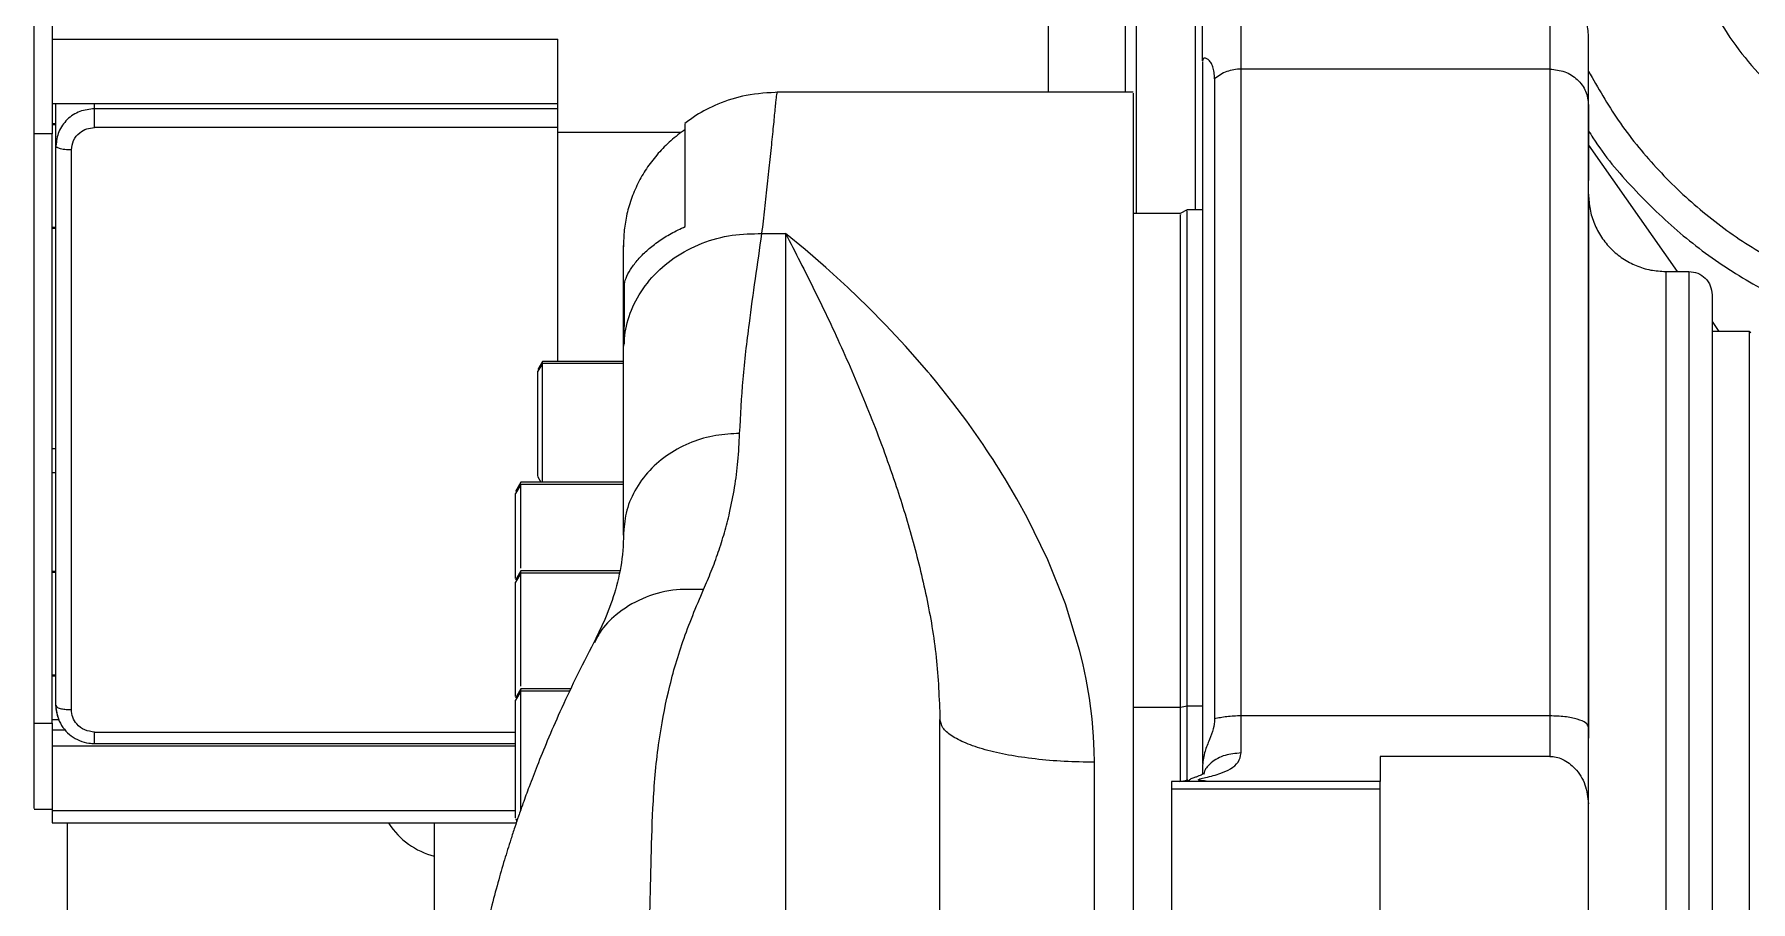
# Model space of a CAD drawing. Header units: millimetres. Extents: x 169 to 14583, y -399 to 10804.
# Drawn here: x 6867 to 7089.3, y 6507.2 to 6619.5 of the extents above; entities that cross this region are included whole.
import ezdxf

# ---------------------------------------------------------------- set-up
doc = ezdxf.new("R2010")
doc.units = ezdxf.units.MM
doc.header["$LTSCALE"] = 35

msp = doc.modelspace()

# ---------------------------------------------------------------- linework, layer by layer
at = {"color": 7, "linetype": 'Continuous', "lineweight": 18}
for p, q in [((7023.279, 6615.002), (7023.279, 6638.07)), ((7018.279, 6616.067), (7018.279, 6633.405)), ((7063.279, 6624.158), (7063.279, 6615.002)), ((6869.279, 6618.869), (6934.779, 6618.869)), ((6869.279, 6618.869), (6869.279, 6615.432)), ((7068.279, 6610.337), (7068.279, 6619.494)), ((7018.279, 6615.98), (7018.279, 6525.1)), ((7063.279, 6615.002), (7023.279, 6615.002)), ((7009.279, 6611.998), (6963.212, 6611.998)), ((6934.779, 6610.484), (6869.279, 6610.484)), ((6869.779, 6605.042), (6869.779, 6610.484)), ((6874.779, 6609.872), (6874.779, 6610.484)), ((6934.779, 6609.872), (6874.779, 6609.872)), ((6869.779, 6607.912), (6869.279, 6607.912)), ((6869.779, 6607.783), (6869.279, 6607.783)), ((6934.779, 6607.422), (6874.779, 6607.422)), ((6934.779, 6577.154), (6934.779, 6606.775)), ((6950.748, 6606.775), (6934.779, 6606.775)), ((6869.279, 6606.626), (6866.979, 6606.626)), ((6866.979, 6530.318), (6866.979, 6606.626)), ((6869.279, 6530.318), (6869.279, 6606.626)), ((6869.779, 6532.598), (6869.779, 6605.042)), ((7068.279, 6605.165), (7079.74, 6588.797)), ((6871.779, 6532.08), (6871.779, 6604.525)), ((7015.413, 6596.297), (7009.279, 6596.297)), ((7016.279, 6596.797), (7015.407, 6596.294)), ((7018.279, 6596.797), (7016.279, 6596.797)), ((6869.279, 6594.542), (6869.779, 6594.542)), ((6869.279, 6594.412), (6869.779, 6594.412)), ((6961.219, 6593.707), (6964.279, 6593.707)), ((6943.279, 6592.041), (6943.279, 6592.008)), ((6943.286, 6592.007), (6943.293, 6592.153)), ((7078.279, 6588.797), (7081.279, 6588.797)), ((7084.279, 6582.315), (7085.166, 6581.047)), ((6943.392, 6580.792), (6943.383, 6579.391)), ((7089.079, 6581.047), (7084.279, 6581.047)), ((7089.279, 6580.847), (7089.079, 6581.047)), ((6932.779, 6577.154), (6932.179, 6576.116)), ((6932.779, 6576.904), (6932.179, 6575.899)), ((6943.279, 6577.154), (6932.779, 6577.154)), ((6932.779, 6576.904), (6932.779, 6577.053)), ((6943.279, 6576.904), (6932.779, 6576.904)), ((6869.279, 6565.866), (6869.779, 6565.866)), ((6869.279, 6562.76), (6869.779, 6562.76)), ((6929.979, 6561.511), (6929.279, 6560.3)), ((6929.979, 6561.23), (6929.279, 6560.057)), ((6943.279, 6561.51), (6929.979, 6561.51)), ((6943.279, 6561.23), (6929.979, 6561.23)), ((6932.179, 6562.216), (6932.587, 6561.51)), ((6943.351, 6555.841), (6943.351, 6555.267)), ((6869.779, 6549.957), (6869.279, 6549.957)), ((6869.779, 6549.827), (6869.279, 6549.827)), ((6929.979, 6550.034), (6929.279, 6548.824)), ((6929.979, 6549.754), (6929.279, 6548.581)), ((6942.754, 6550.034), (6929.979, 6550.034)), ((6942.694, 6549.754), (6929.979, 6549.754)), ((6869.279, 6536.587), (6869.779, 6536.587)), ((6869.279, 6536.457), (6869.779, 6536.457)), ((6929.279, 6533.795), (6929.279, 6535.074)), ((6929.979, 6534.758), (6929.279, 6533.547)), ((6929.979, 6534.477), (6929.279, 6533.305)), ((6936.445, 6534.758), (6929.979, 6534.758)), ((6936.313, 6534.477), (6929.979, 6534.477)), ((6870.036, 6531.172), (6869.779, 6532.598)), ((7009.279, 6532.405), (7015.413, 6532.405)), ((7015.413, 6532.405), (7016.279, 6532.596)), ((7015.413, 6522.838), (7015.413, 6532.405)), ((7016.279, 6522.985), (7016.279, 6532.596)), ((7016.279, 6532.596), (7018.279, 6532.596)), ((7063.279, 6531.273), (7023.279, 6531.273)), ((6866.979, 6530.318), (6869.279, 6530.318)), ((6869.279, 6530.798), (6870.153, 6530.798)), ((6869.279, 6529.485), (6870.932, 6529.485)), ((6874.779, 6529.182), (6929.279, 6529.182)), ((6869.279, 6527.415), (6929.279, 6527.415)), ((7063.279, 6526.029), (7041.279, 6526.029)), ((6869.279, 6522.852), (6869.279, 6519.03)), ((7016.362, 6522.975), (7016.635, 6522.891)), ((7018.914, 6522.802), (7018.725, 6522.842)), ((7014.279, 6521.797), (7014.279, 6483.797)), ((7041.279, 6521.797), (7014.279, 6521.797)), ((7041.279, 6489.797), (7041.279, 6521.797)), ((6866.979, 6519.221), (6869.279, 6519.221)), ((6869.279, 6519.03), (6929.279, 6519.03)), ((6929.279, 6517.996), (6929.477, 6517.652)), ((7068.279, 6503.797), (7068.279, 6519.902)), ((6869.279, 6517.439), (6929.366, 6517.439)), ((6871.279, 6460.792), (6871.279, 6517.439)), ((6918.779, 6517.439), (6918.779, 6493.667)), ((6929.46, 6517.602), (6929.279, 6517.287))]:
    msp.add_line(p, q, dxfattribs=at)
at = {"color": 7, "linetype": 'Continuous', "lineweight": 18, "flags": 128}
for points in [[(7004.279, 6525.275), (7004.258, 6526.733), (7004.17, 6528.615), (7003.975, 6530.907), (7003.628, 6533.576), (7003.201, 6536.026), (7002.76, 6538.092), (7002.346, 6539.789), (7000.517, 6545.76), (6998.23, 6551.49), (6995.561, 6556.974), (6994.244, 6559.376), (6992.72, 6561.97), (6992.348, 6562.577), (6991.965, 6563.193), (6991.57, 6563.816), (6991.165, 6564.448), (6990.747, 6565.087), (6990.318, 6565.733), (6989.878, 6566.387), (6987.75, 6569.405), (6985.951, 6571.802), (6984.515, 6573.628), (6983.69, 6574.645), (6983.089, 6575.374), (6982.714, 6575.823), (6982.612, 6575.944), (6982.583, 6575.978), (6982.573, 6575.99), (6982.57, 6575.994), (6982.568, 6575.995), (6982.568, 6575.996), (6982.568, 6575.996), (6982.568, 6575.996), (6982.568, 6575.996), (6982.568, 6575.996), (6982.568, 6575.996), (6982.568, 6575.996), (6979.831, 6579.125), (6977.28, 6581.862), (6974.936, 6584.243), (6972.365, 6586.719), (6969.512, 6589.315), (6966.813, 6591.637), (6964.279, 6593.707)], [(6874.779, 6527.703), (6906.654, 6527.703), (6929.279, 6527.703)], [(7041.279, 6522.797), (7026.159, 6522.797), (7014.279, 6522.797)]]:
    msp.add_lwpolyline(points, dxfattribs=at)
at = {"color": 7, "linetype": 'Continuous', "lineweight": 18}
for centre, radius, start, end in [((7015.279, 6525.797), 3, 269.96614, 291.08033), ((6921.279, 6522.797), 10, 213.03639, 255.52249)]:
    msp.add_arc(centre, radius, start, end, dxfattribs=at)
for points, knots in [([(7192.451, 6601.074), (7193.933, 6603.804), (7196.901, 6609.271), (7200.145, 6618.037), (7202.45, 6627.08), (7203.699, 6636.335), (7203.903, 6645.669), (7203.054, 6654.967), (7201.159, 6664.11), (7198.246, 6672.981), (7194.354, 6681.468), (7189.526, 6689.459), (7183.829, 6696.857), (7177.336, 6703.567), (7170.125, 6709.498), (7162.293, 6714.581), (7153.938, 6718.749), (7145.165, 6721.945), (7136.088, 6724.134), (7126.823, 6725.287), (7117.486, 6725.384), (7108.199, 6724.43), (7099.077, 6722.437), (7090.239, 6719.423), (7081.797, 6715.435), (7073.858, 6710.522), (7066.525, 6704.741), (7059.89, 6698.173), (7054.036, 6690.899), (7049.042, 6683.009), (7044.973, 6674.607), (7041.851, 6665.801), (7039.841, 6656.699), (7038.874, 6649.942), (7038.905, 6646.256), (7038.909, 6645.683)], [0, 0, 0, 0, 0.0310418, 0.0621669, 0.0932094, 0.1242498, 0.1553761, 0.1864188, 0.2174591, 0.2485854, 0.2796281, 0.3106685, 0.3417948, 0.3728375, 0.4038779, 0.4350042, 0.4660469, 0.4970873, 0.5282136, 0.5592563, 0.5902967, 0.621423, 0.6524657, 0.683506, 0.7146323, 0.745675, 0.7767154, 0.8078417, 0.8388844, 0.8699248, 0.9010511, 0.9320938, 0.9631342, 0.9942605, 1, 1, 1, 1]), ([(7157.988, 6590.371), (7160.211, 6592.058), (7164.667, 6595.437), (7170.436, 6601.553), (7175.413, 6608.308), (7179.446, 6615.674), (7182.489, 6623.497), (7184.487, 6631.651), (7185.398, 6639.997), (7185.215, 6648.391), (7183.941, 6656.689), (7181.589, 6664.748), (7178.208, 6672.432), (7173.855, 6679.611), (7168.598, 6686.157), (7162.534, 6691.962), (7155.765, 6696.929), (7148.403, 6700.965), (7140.579, 6704.007), (7132.424, 6706.006), (7124.078, 6706.917), (7115.686, 6706.733), (7107.385, 6705.462), (7099.335, 6703.097), (7091.615, 6699.767), (7086.916, 6696.736), (7084.57, 6695.223)], [0, 0, 0, 0, 0.0416163, 0.0833819, 0.125, 0.1666139, 0.2083815, 0.25, 0.2916139, 0.3333815, 0.3749999, 0.4166139, 0.4583815, 0.4999999, 0.5416138, 0.5833814, 0.6249999, 0.6666138, 0.7083814, 0.7499999, 0.7916138, 0.8333814, 0.8749999, 0.9166132, 0.958379, 1, 1, 1, 1]), ([(7155.693, 6593.648), (7157.778, 6595.229), (7161.955, 6598.397), (7167.364, 6604.131), (7172.029, 6610.464), (7175.81, 6617.369), (7178.663, 6624.703), (7180.537, 6632.348), (7181.391, 6640.172), (7181.219, 6648.041), (7180.025, 6655.82), (7177.82, 6663.376), (7174.65, 6670.58), (7170.569, 6677.31), (7165.641, 6683.447), (7159.955, 6688.89), (7153.609, 6693.546), (7146.708, 6697.329), (7139.372, 6700.182), (7131.728, 6702.055), (7123.903, 6702.91), (7116.035, 6702.737), (7108.253, 6701.546), (7100.707, 6699.328), (7093.469, 6696.207), (7089.063, 6693.365), (7086.864, 6691.946)], [0, 0, 0, 0, 0.0416162, 0.083382, 0.125, 0.1666137, 0.2083816, 0.25, 0.2916137, 0.3333816, 0.3749999, 0.4166137, 0.4583816, 0.4999999, 0.5416137, 0.5833815, 0.6249999, 0.6666137, 0.7083815, 0.7499999, 0.7916136, 0.8333815, 0.8749999, 0.916613, 0.9583788, 1, 1, 1, 1]), ([(7017.342, 6636.005), (7017.342, 6635.052), (7017.342, 6633.147), (7017.342, 6628.67), (7017.342, 6623.05), (7017.342, 6616.245), (7017.342, 6608.253), (7017.342, 6601.721), (7017.342, 6597.591), (7017.342, 6596.797)], [0, 0, 0, 0, 0.1603112, 0.3206225, 0.4809337, 0.6412449, 0.8015562, 0.9618674, 1, 1, 1, 1]), ([(6866.979, 6606.626), (6866.979, 6607.584), (6866.979, 6609.509), (6866.979, 6612.478), (6866.979, 6615.365), (6866.979, 6618.056), (6866.979, 6620.46), (6866.979, 6622.466), (6866.979, 6624.075), (6866.979, 6624.691), (6866.979, 6624.997)], [0, 0, 0, 0, 0.1243718, 0.2499961, 0.3756026, 0.4999958, 0.624365, 0.7499603, 0.8755723, 1, 1, 1, 1]), ([(6869.279, 6625.147), (6869.279, 6624.824), (6869.279, 6624.179), (6869.279, 6622.602), (6869.279, 6620.824), (6869.279, 6619.521), (6869.279, 6618.869)], [0, 0, 0, 0, 0.2799179, 0.5598359, 0.7799179, 1, 1, 1, 1]), ([(7083.086, 6625.323), (7083.864, 6623.772), (7085.423, 6620.665), (7088.477, 6616.418), (7091.983, 6612.549), (7095.951, 6609.16), (7100.304, 6606.283), (7104.991, 6603.983), (7109.917, 6602.221), (7113.335, 6601.582), (7115.04, 6601.263)], [0, 0, 0, 0, 0.1247404, 0.2499986, 0.3752386, 0.4999989, 0.6247346, 0.7499755, 0.875221, 1, 1, 1, 1]), ([(6998.279, 6624.049), (6998.279, 6623.583), (6998.279, 6622.633), (6998.279, 6620.605), (6998.279, 6618.208), (6998.279, 6615.508), (6998.279, 6613.391), (6998.279, 6612.204), (6998.279, 6611.998)], [0, 0, 0, 0, 0.1856989, 0.3791092, 0.5725196, 0.7659299, 0.9593403, 1, 1, 1, 1]), ([(7008.279, 6624.049), (7008.279, 6623.874), (7008.279, 6620.9), (7008.279, 6616.873), (7008.279, 6612.731), (7008.279, 6611.998)], [0, 0, 0, 0, 0.0489721, 0.8316385, 1, 1, 1, 1]), ([(7009.684, 6624.018), (7009.684, 6621.982), (7009.684, 6617.448), (7009.684, 6609.46), (7009.684, 6602.249), (7009.684, 6597.631), (7009.684, 6596.297)], [0, 0, 0, 0, 0.253032, 0.5634373, 0.8738425, 1, 1, 1, 1]), ([(7068.279, 6619.494), (7068.203, 6620.146), (7068.074, 6621.268), (7067.307, 6622.482), (7066.728, 6623.076), (7066.435, 6623.316), (7066.356, 6623.377), (7066.334, 6623.394), (7066.328, 6623.398), (7066.328, 6623.399)], [0, 0, 0, 0, 0.4327289, 0.7442252, 0.9335106, 0.9821309, 0.9949092, 0.9994476, 1, 1, 1, 1]), ([(6934.779, 6606.775), (6934.779, 6607.8), (6934.779, 6609.864), (6934.779, 6613.038), (6934.779, 6616.129), (6934.779, 6617.96), (6934.779, 6618.869)], [0, 0, 0, 0, 0.2481719, 0.4998146, 0.7516103, 1, 1, 1, 1]), ([(7019.847, 6613.729), (7019.836, 6614.018), (7019.814, 6614.589), (7019.635, 6615.3), (7019.366, 6615.87), (7019.017, 6616.267), (7018.655, 6616.435), (7018.349, 6616.368), (7018.302, 6616.166), (7018.279, 6616.067)], [0, 0, 0, 0, 0.1493504, 0.2960425, 0.4404509, 0.5829488, 0.7316508, 0.8691926, 1, 1, 1, 1]), ([(6869.279, 6615.432), (6869.279, 6613.976), (6869.279, 6611.064), (6869.279, 6608.105), (6869.279, 6606.626)], [0, 0, 0, 0, 0.5001274, 1, 1, 1, 1]), ([(7068.279, 6614.73), (7069.506, 6612.578), (7072.03, 6608.152), (7076.929, 6602.154), (7082.599, 6596.703), (7088.949, 6592.049), (7095.849, 6588.265), (7103.185, 6585.412), (7110.83, 6583.539), (7118.654, 6582.685), (7126.522, 6582.857), (7134.304, 6584.048), (7141.85, 6586.266), (7149.088, 6589.388), (7153.494, 6592.23), (7155.693, 6593.648)], [0, 0, 0, 0, 0.0730749, 0.1502206, 0.2276519, 0.3048061, 0.3819518, 0.4593831, 0.5365373, 0.6136829, 0.6911143, 0.7682685, 0.8454131, 0.9228406, 1, 1, 1, 1]), ([(6963.487, 6611.993), (6962.039, 6611.924), (6959.304, 6611.792), (6955.667, 6610.604), (6953.032, 6609.295), (6951.712, 6608.312), (6951.248, 6607.967)], [0, 0, 0, 0, 0.3305065, 0.6240179, 0.8678274, 1, 1, 1, 1]), ([(6961.219, 6593.707), (6961.347, 6594.789), (6961.618, 6597.085), (6961.976, 6600.308), (6962.313, 6603.477), (6962.609, 6606.406), (6962.855, 6608.939), (6963.032, 6610.74), (6963.151, 6611.823), (6963.192, 6611.916), (6963.212, 6611.962)], [0, 0, 0, 0, 0.0934593, 0.1984628, 0.3150487, 0.4432388, 0.5830368, 0.734428, 0.8705476, 1, 1, 1, 1]), ([(7009.279, 6611.867), (7009.279, 6611.891), (7009.279, 6611.963), (7009.279, 6610.945), (7009.279, 6608.887), (7009.279, 6605.767), (7009.279, 6601.668), (7009.279, 6596.609), (7009.279, 6590.631), (7009.279, 6583.802), (7009.279, 6576.174), (7009.279, 6567.813), (7009.279, 6558.781), (7009.279, 6549.174), (7009.279, 6539.072), (7009.279, 6528.561), (7009.279, 6517.721), (7009.279, 6506.66), (7009.279, 6495.479), (7009.279, 6484.265), (7009.279, 6473.118), (7009.279, 6462.109), (7009.279, 6455.009), (7009.279, 6451.463)], [0, 0, 0, 0, 0.02495035, 0.07364562, 0.12245528, 0.17126023, 0.21996026, 0.26865552, 0.31746519, 0.36627014, 0.41497016, 0.46366543, 0.51247509, 0.56128005, 0.60998007, 0.65867534, 0.707485, 0.75628995, 0.80498998, 0.85368539, 0.90249241, 0.95129856, 1, 1, 1, 1]), ([(7068.279, 6529.804), (7068.279, 6530.433), (7068.279, 6531.913), (7068.279, 6534.449), (7068.279, 6537.623), (7068.279, 6541.202), (7068.279, 6545.719), (7068.279, 6550.626), (7068.279, 6555.259), (7068.279, 6559.04), (7068.279, 6562.387), (7068.279, 6566.115), (7068.279, 6569.999), (7068.279, 6573.613), (7068.279, 6576.473), (7068.279, 6578.543), (7068.279, 6580.308), (7068.279, 6582.217), (7068.279, 6584.568), (7068.279, 6587.165), (7068.279, 6590.368), (7068.279, 6593.737), (7068.279, 6596.794), (7068.279, 6599.209), (7068.279, 6601.287), (7068.279, 6603.524), (7068.279, 6605.759), (7068.279, 6607.734), (7068.279, 6609.23), (7068.279, 6610.015), (7068.279, 6610.337)], [0, 0, 0, 0, 0.0173432, 0.0408392, 0.0704878, 0.1062882, 0.1422521, 0.2002503, 0.2499984, 0.281364, 0.3162091, 0.3545341, 0.4003647, 0.4435854, 0.4767976, 0.5, 0.517343, 0.540839, 0.5704876, 0.6062881, 0.6422521, 0.7002502, 0.7499984, 0.781364, 0.8162091, 0.8545341, 0.9003649, 0.9435856, 0.9767978, 1, 1, 1, 1]), ([(7068.279, 6610.313), (7068.279, 6610.056), (7068.279, 6608.887), (7068.279, 6606.919), (7068.279, 6604.428), (7068.279, 6602.172), (7068.279, 6601.099), (7068.279, 6600.565)], [0, 0, 0, 0, 0.0619963, 0.2823047, 0.4995271, 0.7509796, 1, 1, 1, 1]), ([(6871.779, 6604.525), (6871.837, 6604.949), (6871.953, 6605.798), (6872.751, 6606.754), (6873.742, 6607.317), (6874.433, 6607.387), (6874.779, 6607.422)], [0, 0, 0, 0, 0.2796532, 0.5592116, 0.779632, 1, 1, 1, 1]), ([(6951.279, 6607.194), (6950.637, 6606.713), (6949.35, 6605.749), (6947.73, 6604.091), (6946.349, 6602.314), (6945.197, 6600.381), (6944.296, 6598.318), (6943.679, 6596.191), (6943.333, 6594.025), (6943.297, 6592.732), (6943.279, 6592.041)], [0, 0, 0, 0, 0.1044659, 0.2097162, 0.317615, 0.4298944, 0.5567773, 0.6929226, 0.8359036, 1, 1, 1, 1]), ([(6951.279, 6594.618), (6951.279, 6596.351), (6951.279, 6599.815), (6951.279, 6603.623), (6951.279, 6606.305), (6951.279, 6607.807), (6951.279, 6607.889), (6951.279, 6607.924)], [0, 0, 0, 0, 0.2135769, 0.4266607, 0.6375337, 0.8462625, 1, 1, 1, 1]), ([(7068.279, 6607.035), (7068.468, 6606.718), (7070.087, 6604.008), (7074.016, 6599.473), (7080.008, 6593.622), (7086.797, 6588.668), (7094.153, 6584.629), (7101.979, 6581.587), (7110.133, 6579.589), (7118.479, 6578.677), (7126.872, 6578.861), (7135.172, 6580.132), (7143.222, 6582.497), (7150.942, 6585.827), (7155.642, 6588.858), (7157.988, 6590.371)], [0, 0, 0, 0, 0.0109016, 0.0932221, 0.1758466, 0.2581761, 0.3404966, 0.4231211, 0.5054506, 0.5877711, 0.6703957, 0.7527252, 0.8350446, 0.9176654, 1, 1, 1, 1]), ([(6871.779, 6604.525), (6871.485, 6604.534), (6870.898, 6604.554), (6870.241, 6604.693), (6869.849, 6604.863), (6869.802, 6604.983), (6869.779, 6605.042)], [0, 0, 0, 0, 0.279619, 0.5592379, 0.779619, 1, 1, 1, 1]), ([(7068.279, 6598.797), (7068.279, 6598.688), (7068.279, 6598.471), (7068.279, 6596.733), (7068.279, 6593.988), (7068.279, 6590.152), (7068.279, 6585.29), (7068.279, 6579.458), (7068.279, 6572.718), (7068.279, 6565.006), (7068.279, 6556.374), (7068.279, 6546.863), (7068.279, 6537.946), (7068.279, 6532.043), (7068.279, 6529.706)], [0, 0, 0, 0, 0.0845349, 0.1690718, 0.2536075, 0.3381425, 0.4226779, 0.507215, 0.5917498, 0.6762848, 0.7648432, 0.8534009, 0.9419575, 1, 1, 1, 1]), ([(7015.413, 6532.405), (7015.413, 6535.933), (7015.413, 6542.989), (7015.413, 6552.809), (7015.413, 6561.91), (7015.413, 6570.133), (7015.413, 6577.385), (7015.413, 6583.574), (7015.413, 6588.616), (7015.413, 6592.472), (7015.413, 6595.006), (7015.413, 6596.26), (7015.413, 6596.166), (7015.413, 6596.134)], [0, 0, 0, 0, 0.09523809, 0.19047619, 0.28571428, 0.38095237, 0.47619047, 0.57142856, 0.66666666, 0.76190475, 0.85714284, 0.95238094, 1, 1, 1, 1]), ([(7016.279, 6532.596), (7016.279, 6536.141), (7016.279, 6543.232), (7016.279, 6553.099), (7016.279, 6562.244), (7016.279, 6570.506), (7016.279, 6577.793), (7016.279, 6584.012), (7016.279, 6589.079), (7016.279, 6592.954), (7016.279, 6595.5), (7016.279, 6596.759), (7016.279, 6596.665), (7016.279, 6596.633)], [0, 0, 0, 0, 0.0952381, 0.1904762, 0.2857143, 0.3809524, 0.4761905, 0.5714286, 0.6666667, 0.7619047, 0.8571428, 0.9523809, 1, 1, 1, 1]), ([(6943.279, 6586.428), (6943.295, 6586.669), (6943.326, 6587.135), (6943.672, 6588.148), (6944.303, 6589.276), (6945.217, 6590.449), (6946.393, 6591.609), (6947.794, 6592.701), (6949.404, 6593.728), (6950.657, 6594.323), (6951.279, 6594.618)], [0, 0, 0, 0, 0.1605388, 0.3110046, 0.4487237, 0.5764185, 0.6892464, 0.7978981, 0.8997165, 1, 1, 1, 1]), ([(6943.279, 6578.501), (6943.352, 6579.588), (6943.505, 6581.831), (6944.771, 6585.093), (6946.858, 6588.123), (6949.794, 6590.699), (6953.363, 6592.559), (6957.268, 6593.643), (6959.931, 6593.686), (6961.219, 6593.707)], [0, 0, 0, 0, 0.13095144, 0.27045786, 0.4157617, 0.56329417, 0.71595511, 0.86260524, 1, 1, 1, 1]), ([(6958.332, 6567.824), (6958.455, 6570.159), (6958.702, 6574.828), (6959.723, 6583.396), (6960.652, 6589.797), (6961.219, 6593.707)], [0, 0, 0, 0, 0.2802861, 0.5603669, 1, 1, 1, 1]), ([(6964.279, 6593.707), (6965.539, 6591.275), (6968.057, 6586.416), (6971.756, 6578.562), (6975.283, 6570.295), (6978.295, 6562.171), (6980.742, 6554.302), (6982.574, 6546.791), (6983.952, 6539.037), (6984.171, 6533.531), (6984.279, 6530.821)], [0, 0, 0, 0, 0.1436553, 0.2870211, 0.429763, 0.5714489, 0.6816394, 0.7903357, 0.8968294, 1, 1, 1, 1]), ([(6943.279, 6586.428), (6943.279, 6586.454), (6943.279, 6586.689), (6943.279, 6587.709), (6943.279, 6589.485), (6943.279, 6591.188), (6943.279, 6592.041)], [0, 0, 0, 0, 0.0413739, 0.3630542, 0.6812512, 1, 1, 1, 1]), ([(6943.391, 6587.181), (6943.385, 6586.559), (6943.367, 6584.553), (6943.353, 6581.769), (6943.344, 6579.848)], [0, 0, 0, 0, 0.3098564, 1, 1, 1, 1]), ([(7078.279, 6588.797), (7078.279, 6588.681), (7078.279, 6588.448), (7078.279, 6586.572), (7078.279, 6583.604), (7078.279, 6579.471), (7078.279, 6574.254), (7078.279, 6568.01), (7078.279, 6560.822), (7078.279, 6552.778), (7078.279, 6543.979), (7078.279, 6534.537), (7078.279, 6524.57), (7078.279, 6514.204), (7078.279, 6503.568), (7078.279, 6492.797), (7078.279, 6482.026), (7078.279, 6471.39), (7078.279, 6461.024), (7078.279, 6451.057), (7078.279, 6441.616), (7078.279, 6432.813), (7078.279, 6424.786), (7078.279, 6417.646), (7078.279, 6413.719), (7078.279, 6411.803)], [0, 0, 0, 0, 0.0435669, 0.0871337, 0.1307006, 0.1742674, 0.2178343, 0.2614011, 0.304968, 0.3485348, 0.3921017, 0.4356685, 0.4792354, 0.5228022, 0.5663691, 0.6099359, 0.6535028, 0.6970696, 0.7406365, 0.7842033, 0.8277702, 0.871337, 0.9149039, 0.9584707, 1, 1, 1, 1]), ([(7081.279, 6588.797), (7081.279, 6588.708), (7081.279, 6588.53), (7081.279, 6587.093), (7081.279, 6584.814), (7081.279, 6581.631), (7081.279, 6577.598), (7081.279, 6572.746), (7081.279, 6567.125), (7081.279, 6560.788), (7081.279, 6553.797), (7081.279, 6546.218), (7081.279, 6538.124), (7081.279, 6529.594), (7081.279, 6520.709), (7081.279, 6511.556), (7081.279, 6502.222), (7081.279, 6492.797), (7081.279, 6483.372), (7081.279, 6474.038), (7081.279, 6464.885), (7081.279, 6456), (7081.279, 6447.47), (7081.279, 6439.376), (7081.279, 6431.799), (7081.279, 6424.799), (7081.279, 6418.493), (7081.279, 6413.639), (7081.279, 6411.215), (7081.279, 6410.366)], [0, 0, 0, 0, 0.0376806, 0.0753612, 0.1130418, 0.1507224, 0.188403, 0.2260836, 0.2637642, 0.3014448, 0.3391255, 0.3768061, 0.4144867, 0.4521673, 0.4898479, 0.5275285, 0.5652091, 0.6028897, 0.6405703, 0.6782509, 0.7159315, 0.7536121, 0.7912927, 0.8289733, 0.8666539, 0.9043345, 0.9420152, 0.9796958, 1, 1, 1, 1]), ([(6943.279, 6578.501), (6943.279, 6580.208), (6943.279, 6583.226), (6943.279, 6585.458), (6943.279, 6586.428)], [0, 0, 0, 0, 0.5655839, 1, 1, 1, 1]), ([(7084.279, 6585.797), (7084.279, 6585.683), (7084.279, 6585.456), (7084.279, 6583.636), (7084.279, 6580.766), (7084.279, 6576.762), (7084.279, 6571.703), (7084.279, 6565.658), (7084.279, 6558.697), (7084.279, 6550.901), (7084.279, 6542.377), (7084.279, 6533.233), (7084.279, 6523.577), (7084.279, 6513.533), (7084.279, 6503.232), (7084.279, 6492.797), (7084.279, 6482.362), (7084.279, 6472.061), (7084.279, 6462.017), (7084.279, 6452.361), (7084.279, 6443.216), (7084.279, 6434.696), (7084.279, 6426.889), (7084.279, 6419.966), (7084.279, 6414.669), (7084.279, 6412.111), (7084.279, 6411.183)], [0, 0, 0, 0, 0.0424381, 0.0848541, 0.1272763, 0.1697223, 0.2121452, 0.2545615, 0.2969985, 0.3394355, 0.3818518, 0.4242746, 0.4667208, 0.5091436, 0.5515599, 0.593997, 0.636434, 0.6788503, 0.7212731, 0.7637193, 0.8061421, 0.8485584, 0.8909955, 0.9334324, 0.9758487, 1, 1, 1, 1]), ([(7089.079, 6581.047), (7089.079, 6580.94), (7089.079, 6580.726), (7089.079, 6579.002), (7089.079, 6576.273), (7089.079, 6572.474), (7089.079, 6567.678), (7089.079, 6561.939), (7089.079, 6555.33), (7089.079, 6547.936), (7089.079, 6539.848), (7089.079, 6531.168), (7089.079, 6522.005), (7089.079, 6512.476), (7089.079, 6502.699), (7089.079, 6492.797), (7089.079, 6482.895), (7089.079, 6473.118), (7089.079, 6463.589), (7089.079, 6454.426), (7089.079, 6445.747), (7089.079, 6437.658), (7089.079, 6430.267), (7089.079, 6423.645), (7089.079, 6417.955), (7089.079, 6413.93), (7089.079, 6412.193), (7089.079, 6411.674)], [0, 0, 0, 0, 0.0409401, 0.0818802, 0.1228203, 0.1637604, 0.2047005, 0.2456406, 0.2865807, 0.3275208, 0.3684609, 0.409401, 0.4503411, 0.4912812, 0.5322213, 0.5731614, 0.6141015, 0.6550416, 0.6959817, 0.7369218, 0.7778619, 0.818802, 0.8597421, 0.9006822, 0.9416223, 0.9825624, 1, 1, 1, 1]), ([(6943.279, 6554.676), (6943.279, 6555.454), (6943.279, 6557.072), (6943.279, 6559.521), (6943.279, 6562.109), (6943.279, 6564.817), (6943.279, 6567.972), (6943.279, 6571.417), (6943.279, 6575.032), (6943.279, 6577.379), (6943.279, 6578.501)], [0, 0, 0, 0, 0.09572681, 0.19880043, 0.30536014, 0.42139667, 0.5418434, 0.7069861, 0.85978411, 1, 1, 1, 1]), ([(6932.179, 6562.307), (6932.179, 6562.291), (6932.179, 6562.196), (6932.179, 6563.054), (6932.179, 6564.84), (6932.179, 6567.356), (6932.179, 6570.137), (6932.179, 6572.76), (6932.179, 6574.895), (6932.179, 6575.564), (6932.179, 6575.899)], [0, 0, 0, 0, 0.0282261, 0.1670098, 0.3058438, 0.4446736, 0.5835076, 0.7223374, 0.8611712, 1, 1, 1, 1]), ([(6932.779, 6561.51), (6932.779, 6561.711), (6932.779, 6562.184), (6932.779, 6564.23), (6932.779, 6567.076), (6932.779, 6570.287), (6932.779, 6573.293), (6932.779, 6575.759), (6932.779, 6576.522), (6932.779, 6576.904)], [0, 0, 0, 0, 0.1090924, 0.257577, 0.4060616, 0.5545462, 0.7030308, 0.8515154, 1, 1, 1, 1]), ([(6958.332, 6567.824), (6957.3, 6567.777), (6955.169, 6567.681), (6952.034, 6566.77), (6949.092, 6565.251), (6946.548, 6563.102), (6944.657, 6560.479), (6943.487, 6557.6), (6943.347, 6555.629), (6943.279, 6554.676)], [0, 0, 0, 0, 0.1310128, 0.2705246, 0.4157919, 0.5632707, 0.71589, 0.8625423, 1, 1, 1, 1]), ([(6953.641, 6547.629), (6953.987, 6548.42), (6954.684, 6550.015), (6955.586, 6552.467), (6956.383, 6554.986), (6957.108, 6557.778), (6957.712, 6560.854), (6958.159, 6564.27), (6958.273, 6566.618), (6958.332, 6567.824)], [0, 0, 0, 0, 0.1236826, 0.2490815, 0.376185, 0.5049845, 0.6657921, 0.8284464, 1, 1, 1, 1]), ([(6929.979, 6550.398), (6929.979, 6551.121), (6929.979, 6552.619), (6929.979, 6554.929), (6929.979, 6557.12), (6929.979, 6558.989), (6929.979, 6560.459), (6929.979, 6560.973), (6929.979, 6561.23)], [0, 0, 0, 0, 0.15723525, 0.3257882, 0.49434115, 0.6628941, 0.83144705, 1, 1, 1, 1]), ([(6929.279, 6549.072), (6929.279, 6549.553), (6929.279, 6550.924), (6929.279, 6553.628), (6929.279, 6556.541), (6929.279, 6558.935), (6929.279, 6559.683), (6929.279, 6560.057)], [0, 0, 0, 0, 0.11921273, 0.3394129, 0.55960722, 0.77980707, 1, 1, 1, 1]), ([(6943.332, 6555.905), (6943.3, 6554.47), (6943.238, 6551.677), (6942.332, 6547.661), (6941.056, 6543.992), (6939.938, 6541.761), (6939.395, 6540.679)], [0, 0, 0, 0, 0.2717504, 0.5288919, 0.7716087, 1, 1, 1, 1]), ([(6929.979, 6549.754), (6929.979, 6549.938), (6929.979, 6550.157), (6929.979, 6550.01), (6929.979, 6549.987)], [0, 0, 0, 0, 0.83916963, 1, 1, 1, 1]), ([(6929.979, 6535.122), (6929.979, 6535.595), (6929.979, 6536.671), (6929.979, 6538.747), (6929.979, 6541.095), (6929.979, 6543.451), (6929.979, 6545.644), (6929.979, 6547.512), (6929.979, 6548.983), (6929.979, 6549.497), (6929.979, 6549.754)], [0, 0, 0, 0, 0.1007828, 0.2292424, 0.357702, 0.4861616, 0.6146212, 0.7430808, 0.8715404, 1, 1, 1, 1]), ([(6929.279, 6533.795), (6929.279, 6533.942), (6929.279, 6534.363), (6929.279, 6536.26), (6929.279, 6539.01), (6929.279, 6542.138), (6929.279, 6545.068), (6929.279, 6547.458), (6929.279, 6548.207), (6929.279, 6548.581)], [0, 0, 0, 0, 0.082108, 0.2350922, 0.3880724, 0.5410566, 0.6940368, 0.8470208, 1, 1, 1, 1]), ([(6953.641, 6547.629), (6952.301, 6547.66), (6949.537, 6547.725), (6945.598, 6546.582), (6942.46, 6544.63), (6940.435, 6542.57), (6939.757, 6541.204), (6939.52, 6540.727)], [0, 0, 0, 0, 0.2239284, 0.4621114, 0.7066254, 0.8973803, 1, 1, 1, 1]), ([(6946.702, 6505.842), (6946.762, 6508.164), (6946.884, 6512.811), (6947.073, 6520.234), (6947.706, 6527.434), (6949, 6534.354), (6950.819, 6540.888), (6952.699, 6545.38), (6953.641, 6547.629)], [0, 0, 0, 0, 0.18590159, 0.37195388, 0.55836426, 0.70521238, 0.85243258, 1, 1, 1, 1]), ([(6939.445, 6540.773), (6938.633, 6539.198), (6937.097, 6536.219), (6935.114, 6531.967), (6933.477, 6528.216), (6932.157, 6524.976), (6931.116, 6522.269), (6930.322, 6520.094), (6929.712, 6518.353), (6929.191, 6516.814), (6928.576, 6514.931), (6927.831, 6512.531), (6926.972, 6509.557), (6926.098, 6506.249), (6925.159, 6502.291), (6924.275, 6498.053), (6923.836, 6495.137), (6923.63, 6493.765)], [0, 0, 0, 0, 0.1016984, 0.1923916, 0.2720872, 0.3407807, 0.3984596, 0.4443718, 0.4796309, 0.5104307, 0.5444537, 0.6021878, 0.6674004, 0.7404604, 0.8234215, 0.9168393, 1, 1, 1, 1]), ([(6929.979, 6534.477), (6929.979, 6534.661), (6929.979, 6534.88), (6929.979, 6534.734), (6929.979, 6534.71)], [0, 0, 0, 0, 0.8391696, 1, 1, 1, 1]), ([(6929.979, 6519.104), (6929.979, 6519.214), (6929.979, 6519.791), (6929.979, 6521.287), (6929.979, 6523.456), (6929.979, 6525.822), (6929.979, 6528.174), (6929.979, 6530.368), (6929.979, 6532.236), (6929.979, 6533.706), (6929.979, 6534.22), (6929.979, 6534.477)], [0, 0, 0, 0, 0.0284748, 0.1499155, 0.2713561, 0.3927968, 0.5142374, 0.6356781, 0.7571187, 0.8785594, 1, 1, 1, 1]), ([(7068.279, 6534.22), (7068.279, 6534.164), (7068.279, 6533.757), (7068.279, 6533.088), (7068.279, 6532.042), (7068.279, 6530.892), (7068.279, 6529.576), (7068.279, 6528.809), (7068.279, 6528.369)], [0, 0, 0, 0, 0.0159771, 0.1167023, 0.2444404, 0.4276892, 0.6716738, 1, 1, 1, 1]), ([(6869.779, 6532.598), (6869.774, 6532.315), (6869.769, 6532.031), (6869.852, 6531.765), (6869.852, 6531.764)], [0, 0, 0, 0, 0.9972205, 1, 1, 1, 1]), ([(6869.779, 6532.598), (6869.816, 6532.522), (6869.892, 6532.37), (6870.427, 6532.2), (6871.087, 6532.098), (6871.548, 6532.086), (6871.779, 6532.08)], [0, 0, 0, 0, 0.279619, 0.5592379, 0.779619, 1, 1, 1, 1]), ([(6869.852, 6531.764), (6869.953, 6531.366), (6870.155, 6530.568), (6870.83, 6529.515), (6871.73, 6528.649), (6872.827, 6528.035), (6873.875, 6527.739), (6874.536, 6527.71), (6874.779, 6527.7)], [0, 0, 0, 0, 0.1782755, 0.3569364, 0.5358205, 0.7152657, 0.8954531, 1, 1, 1, 1]), ([(6874.779, 6529.182), (6874.339, 6529.238), (6873.46, 6529.35), (6872.471, 6530.122), (6871.888, 6531.079), (6871.815, 6531.747), (6871.779, 6532.08)], [0, 0, 0, 0, 0.2796532, 0.5592116, 0.779632, 1, 1, 1, 1]), ([(6929.279, 6518.098), (6929.279, 6518.08), (6929.279, 6517.974), (6929.279, 6518.933), (6929.279, 6520.932), (6929.279, 6523.747), (6929.279, 6526.858), (6929.279, 6529.792), (6929.279, 6532.181), (6929.279, 6532.93), (6929.279, 6533.305)], [0, 0, 0, 0, 0.0282677, 0.1670498, 0.3058769, 0.4447002, 0.5835273, 0.7223507, 0.8611775, 1, 1, 1, 1]), ([(6866.979, 6519.299), (6866.979, 6519.304), (6866.979, 6519.32), (6866.979, 6519.929), (6866.979, 6521.121), (6866.979, 6522.847), (6866.979, 6525.02), (6866.979, 6527.52), (6866.979, 6529.388), (6866.979, 6530.318)], [0, 0, 0, 0, 0.0618863, 0.2189975, 0.3745897, 0.530152, 0.6872478, 0.8443646, 1, 1, 1, 1]), ([(6869.279, 6530.318), (6869.279, 6528.899), (6869.279, 6526.061), (6869.279, 6523.921), (6869.279, 6522.852)], [0, 0, 0, 0, 0.5001221, 1, 1, 1, 1]), ([(6874.779, 6527.734), (6874.779, 6527.725), (6874.779, 6527.687), (6874.779, 6527.937), (6874.779, 6528.444), (6874.779, 6528.936), (6874.779, 6529.182)], [0, 0, 0, 0, 0.0997359, 0.3998239, 0.699912, 1, 1, 1, 1]), ([(6984.279, 6485.739), (6984.279, 6486.891), (6984.279, 6491.527), (6984.279, 6501.221), (6984.279, 6514.89), (6984.279, 6525.511), (6984.279, 6530.821)], [0, 0, 0, 0, 0.08971019, 0.36086325, 0.6804317, 1, 1, 1, 1]), ([(7019.847, 6530.872), (7019.808, 6530.439), (7019.728, 6529.539), (7019.174, 6528.13), (7018.477, 6526.583), (7018.349, 6525.491), (7018.279, 6524.89)], [0, 0, 0, 0, 0.2050515, 0.4265262, 0.6842226, 1, 1, 1, 1]), ([(7068.279, 6519.902), (7068.279, 6520.111), (7068.279, 6520.658), (7068.279, 6521.673), (7068.279, 6522.876), (7068.279, 6524.064), (7068.279, 6525.338), (7068.279, 6526.848), (7068.279, 6528.375), (7068.279, 6529.409), (7068.279, 6529.804)], [0, 0, 0, 0, 0.0954616, 0.2499578, 0.3860645, 0.5, 0.6139329, 0.7500422, 0.9045392, 1, 1, 1, 1]), ([(7018.749, 6522.843), (7018.685, 6522.845), (7018.457, 6522.851), (7018.118, 6522.892), (7017.824, 6522.946), (7017.746, 6523.008), (7017.802, 6523.062), (7018.073, 6523.164), (7019.062, 6523.388), (7020.496, 6523.749), (7021.956, 6524.396), (7023.028, 6525.22), (7023.195, 6526.057), (7023.279, 6526.473)], [0, 0, 0, 0, 0.0218237, 0.0774551, 0.1248675, 0.1484464, 0.1719881, 0.1978243, 0.2909469, 0.5143565, 0.6753424, 0.838632, 1, 1, 1, 1]), ([(7018.279, 6524.89), (7018.279, 6524.519), (7018.279, 6524.106), (7018.279, 6523.729), (7018.279, 6523.691)], [0, 0, 0, 0, 0.89852817, 1, 1, 1, 1]), ([(7023.279, 6526.473), (7022.568, 6526.412), (7021.09, 6526.286), (7019.442, 6525.342), (7018.582, 6524.411), (7018.481, 6523.875), (7018.457, 6523.747)], [0, 0, 0, 0, 0.3139695, 0.6533887, 0.9174571, 1, 1, 1, 1]), ([(7041.279, 6526.029), (7041.279, 6525.548), (7041.279, 6524.58), (7041.279, 6523.587), (7041.279, 6522.918), (7041.279, 6522.837), (7041.279, 6522.797)], [0, 0, 0, 0, 0.2489354, 0.5001176, 0.7511356, 1, 1, 1, 1]), ([(7063.279, 6526.029), (7063.546, 6526.012), (7064.099, 6525.976), (7065.271, 6525.563), (7066.71, 6524.447), (7067.997, 6522.406), (7068.184, 6520.742), (7068.279, 6519.902)], [0, 0, 0, 0, 0.092607, 0.1910586, 0.4258822, 0.7101087, 1, 1, 1, 1]), ([(7014.279, 6522.797), (7014.279, 6522.74), (7014.279, 6522.639), (7014.279, 6522.055), (7014.279, 6521.797)], [0, 0, 0, 0, 0.55948888, 1, 1, 1, 1]), ([(7016.212, 6522.797), (7016.216, 6522.905), (7016.22, 6523.023), (7016.35, 6522.979), (7016.362, 6522.975)], [0, 0, 0, 0, 0.9114009, 1, 1, 1, 1]), ([(7018.464, 6523.745), (7018.497, 6523.774), (7018.57, 6523.837), (7018.287, 6523.685), (7017.786, 6523.483), (7017.268, 6523.285), (7016.895, 6523.168), (7016.647, 6523.038), (7016.574, 6523)], [0, 0, 0, 0, 0.2118602, 0.4630394, 0.701236, 0.8219739, 0.9480588, 1, 1, 1, 1]), ([(7041.279, 6521.797), (7041.279, 6522.115), (7041.279, 6522.684), (7041.279, 6522.762), (7041.279, 6522.797)], [0, 0, 0, 0, 0.5594889, 1, 1, 1, 1]), ([(6869.279, 6519.03), (6869.279, 6518.634), (6869.279, 6517.841), (6869.279, 6517.421), (6869.279, 6517.445), (6869.279, 6517.446)], [0, 0, 0, 0, 0.4925648, 0.9851296, 1, 1, 1, 1])]:
    msp.add_open_spline(points, degree=3, knots=knots, dxfattribs=at)
for points in [[(7023.279, 6615.002), (7022.963, 6614.986), (7022.333, 6614.954), (7021.423, 6614.694), (7020.57, 6614.3), (7020.088, 6613.92), (7019.847, 6613.729)], [(7019.847, 6613.729), (7019.847, 6612.49), (7019.847, 6610.012), (7019.847, 6605.446), (7019.847, 6600.29), (7019.847, 6594.511), (7019.847, 6588.158), (7019.847, 6581.263), (7019.847, 6573.867), (7019.847, 6566.01), (7019.847, 6557.738), (7019.847, 6549.094), (7019.847, 6540.147), (7019.847, 6533.964), (7019.847, 6530.872)], [(7023.279, 6531.273), (7023.279, 6534.397), (7023.279, 6540.645), (7023.279, 6549.687), (7023.279, 6558.422), (7023.279, 6566.78), (7023.279, 6574.72), (7023.279, 6582.194), (7023.279, 6589.161), (7023.279, 6595.581), (7023.279, 6601.421), (7023.279, 6606.631), (7023.279, 6611.245), (7023.279, 6613.75), (7023.279, 6615.002)], [(7063.279, 6615.002), (7063.279, 6613.75), (7063.279, 6611.245), (7063.279, 6606.631), (7063.279, 6601.421), (7063.279, 6595.581), (7063.279, 6589.161), (7063.279, 6582.194), (7063.279, 6574.72), (7063.279, 6566.78), (7063.279, 6558.422), (7063.279, 6549.687), (7063.279, 6540.645), (7063.279, 6534.397), (7063.279, 6531.273)], [(7063.279, 6615.002), (7063.934, 6614.931), (7065.244, 6614.791), (7066.897, 6613.713), (7068.053, 6612.171), (7068.203, 6610.948), (7068.279, 6610.337)], [(6874.779, 6609.872), (6874.123, 6609.799), (6872.813, 6609.654), (6871.16, 6608.537), (6870.004, 6606.941), (6869.854, 6605.675), (6869.779, 6605.042)], [(6874.779, 6607.422), (6874.779, 6607.683), (6874.779, 6608.205), (6874.779, 6608.963), (6874.779, 6609.581), (6874.779, 6609.775), (6874.779, 6609.872)], [(7068.279, 6598.797), (7068.316, 6598.143), (7068.39, 6596.834), (7068.985, 6594.946), (7069.909, 6593.205), (7071.162, 6591.681), (7072.687, 6590.428), (7074.427, 6589.503), (7076.315, 6588.909), (7077.624, 6588.834), (7078.279, 6588.797)], [(6964.279, 6593.707), (6964.279, 6588.063), (6964.279, 6576.774), (6964.279, 6560.985), (6964.279, 6546.057), (6964.279, 6532.086), (6964.279, 6519.059), (6964.279, 6507.021), (6964.279, 6495.89), (6964.279, 6489.31), (6964.279, 6486.02)], [(7081.279, 6588.797), (7081.672, 6588.752), (7082.458, 6588.662), (7083.45, 6587.968), (7084.143, 6586.976), (7084.234, 6586.19), (7084.279, 6585.797)], [(7023.279, 6531.273), (7022.963, 6531.268), (7022.333, 6531.258), (7021.423, 6531.176), (7020.57, 6531.052), (7020.088, 6530.932), (7019.847, 6530.872)], [(7023.279, 6526.473), (7023.279, 6527.19), (7023.279, 6528.623), (7023.279, 6530.389), (7023.279, 6531.273)], [(7063.279, 6531.273), (7063.279, 6530.291), (7063.279, 6528.329), (7063.279, 6526.796), (7063.279, 6526.029)], [(7068.279, 6529.804), (7068.203, 6529.997), (7068.053, 6530.381), (7066.897, 6530.867), (7065.244, 6531.206), (7063.934, 6531.251), (7063.279, 6531.273)], [(7004.279, 6525.275), (7002.97, 6525.295), (7000.352, 6525.337), (6996.576, 6525.666), (6993.095, 6526.179), (6990.046, 6526.874), (6987.54, 6527.72), (6985.691, 6528.685), (6984.502, 6529.732), (6984.353, 6530.458), (6984.279, 6530.821)], [(7004.279, 6505.567), (7004.279, 6508.893), (7004.279, 6515.545), (7004.279, 6522.031), (7004.279, 6525.275)]]:
    msp.add_open_spline(points, degree=3, dxfattribs=at)

doc.saveas('drawing.dxf')
